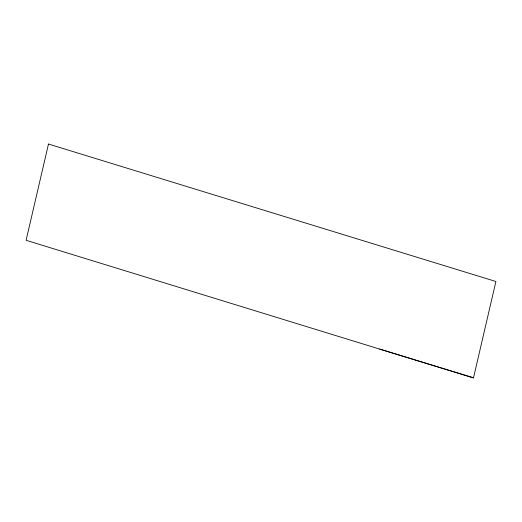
<?xml version="1.0" encoding="UTF-8"?>
<svg xmlns="http://www.w3.org/2000/svg" width="522" height="522" viewBox="0 0 522 522"><rect width="100%" height="100%" fill="white"/><g stroke="black" fill="none" stroke-linecap="round" stroke-linejoin="round"><path stroke-width="0.78" d="M473.519 377.758L379.657 349.081M48.481 144.039L26.1 240.296L473.474 377.961L495.9 281.495L48.481 144.039"/></g></svg>
